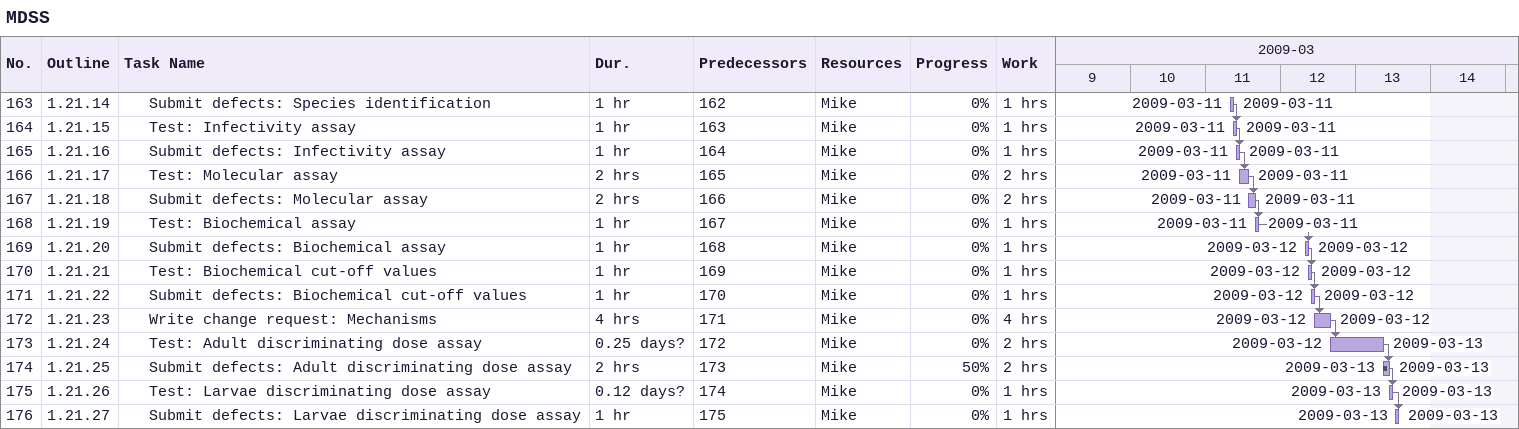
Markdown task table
MDSS

| ID | WBS | Task | Duration | Start | Finish | Predecessors | Resources | % complete | Work (h) |
|---|---|---|---|---|---|---|---|---|---|
| 163 | 1.21.14 | Submit defects: Species identification | 1h | 2009-03-11 | 2009-03-11 | 162 | Mike | 0 | 1 |
| 164 | 1.21.15 | Test: Infectivity assay | 1h | 2009-03-11 | 2009-03-11 | 163 | Mike | 0 | 1 |
| 165 | 1.21.16 | Submit defects: Infectivity assay | 1h | 2009-03-11 | 2009-03-11 | 164 | Mike | 0 | 1 |
| 166 | 1.21.17 | Test: Molecular assay | 2h | 2009-03-11 | 2009-03-11 | 165 | Mike | 0 | 2 |
| 167 | 1.21.18 | Submit defects: Molecular assay | 2h | 2009-03-11 | 2009-03-11 | 166 | Mike | 0 | 2 |
| 168 | 1.21.19 | Test: Biochemical assay | 1h | 2009-03-11 | 2009-03-11 | 167 | Mike | 0 | 1 |
| 169 | 1.21.20 | Submit defects: Biochemical assay | 1h | 2009-03-12 | 2009-03-12 | 168 | Mike | 0 | 1 |
| 170 | 1.21.21 | Test: Biochemical cut-off values | 1h | 2009-03-12 | 2009-03-12 | 169 | Mike | 0 | 1 |
| 171 | 1.21.22 | Submit defects: Biochemical cut-off values | 1h | 2009-03-12 | 2009-03-12 | 170 | Mike | 0 | 1 |
| 172 | 1.21.23 | Write change request: Mechanisms | 4h | 2009-03-12 | 2009-03-12 | 171 | Mike | 0 | 4 |
| 173 | 1.21.24 | Test: Adult discriminating dose assay | 0.25d? | 2009-03-12 | 2009-03-13 | 172 | Mike | 0 | 2 |
| 174 | 1.21.25 | Submit defects: Adult discriminating dose assay | 2h | 2009-03-13 | 2009-03-13 | 173 | Mike | 50 | 2 |
| 175 | 1.21.26 | Test: Larvae discriminating dose assay | 0.12d? | 2009-03-13 | 2009-03-13 | 174 | Mike | 0 | 1 |
| 176 | 1.21.27 | Submit defects: Larvae discriminating dose assay | 1h | 2009-03-13 | 2009-03-13 | 175 | Mike | 0 | 1 |
